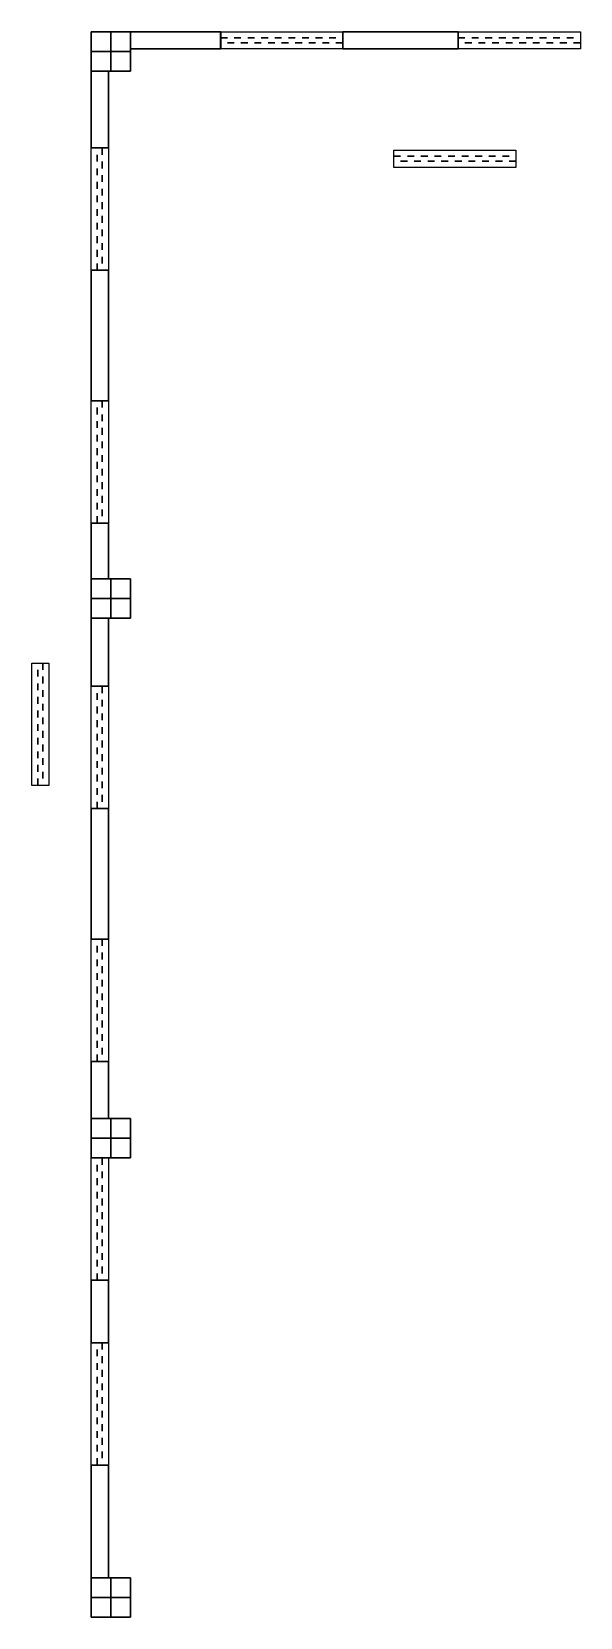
# Model space of a CAD drawing. Header units: metres. Extents: x 1.6 to 9.7, y 2.5 to 25.8.
import ezdxf

# ---------------------------------------------------------------- set-up
doc = ezdxf.new("R2010")
doc.units = ezdxf.units.M
doc.header["$MEASUREMENT"] = 0
doc.linetypes.add('ACAD_ISO07W100', pattern=[3, 0, -3])
doc.layers.add('Column', color=90, linetype='Continuous', lineweight=30)
doc.layers.add('Outer Wall', color=7, linetype='Continuous', lineweight=30)
doc.layers.add('Window', color=50, linetype='Continuous')

msp = doc.modelspace()

# ---------------------------------------------------------------- linework, layer by layer
at = {"layer": 'Column'}
for p, q in [((2.5, 25.541), (2.5, 25.831)), ((2.5, 25.831), (2.79, 25.831)), ((2.79, 25.831), (3.08, 25.831)), ((2.79, 25.831), (2.79, 25.251)), ((3.08, 25.831), (3.08, 25.541)), ((2.5, 25.251), (2.5, 25.541)), ((2.5, 25.541), (3.08, 25.541)), ((3.08, 25.541), (3.08, 25.251)), ((2.79, 25.251), (2.5, 25.251)), ((3.08, 25.251), (2.79, 25.251)), ((2.5, 17.491), (2.5, 17.781)), ((2.5, 17.781), (2.79, 17.781)), ((2.79, 17.781), (3.08, 17.781)), ((2.79, 17.781), (2.79, 17.201)), ((3.08, 17.781), (3.08, 17.491)), ((2.5, 17.201), (2.5, 17.491)), ((2.5, 17.491), (3.08, 17.491)), ((3.08, 17.491), (3.08, 17.201)), ((2.79, 17.201), (2.5, 17.201)), ((3.08, 17.201), (2.79, 17.201)), ((2.5, 9.55), (2.5, 9.84)), ((2.5, 9.84), (2.79, 9.84)), ((2.79, 9.84), (3.08, 9.84)), ((2.79, 9.84), (2.79, 9.26)), ((3.08, 9.84), (3.08, 9.55)), ((2.5, 9.26), (2.5, 9.55)), ((2.5, 9.55), (3.08, 9.55)), ((3.08, 9.55), (3.08, 9.26)), ((2.79, 9.26), (2.5, 9.26)), ((3.08, 9.26), (2.79, 9.26)), ((2.5, 2.79), (2.5, 3.08)), ((2.5, 3.08), (2.79, 3.08)), ((2.79, 3.08), (3.08, 3.08)), ((2.79, 3.08), (2.79, 2.5)), ((3.08, 3.08), (3.08, 2.79)), ((2.5, 2.5), (2.5, 2.79)), ((2.5, 2.79), (3.08, 2.79)), ((3.08, 2.79), (3.08, 2.5)), ((2.79, 2.5), (2.5, 2.5)), ((3.08, 2.5), (2.79, 2.5))]:
    msp.add_line(p, q, dxfattribs=at)
at = {"layer": 'Outer Wall'}
for p, q in [((3.08, 25.831), (4.41, 25.831)), ((3.08, 25.577), (3.08, 25.831)), ((4.41, 25.831), (4.41, 25.577)), ((6.207, 25.831), (7.907, 25.831)), ((6.207, 25.577), (6.207, 25.831)), ((7.907, 25.831), (7.907, 25.577)), ((4.41, 25.577), (3.08, 25.577)), ((7.907, 25.577), (6.207, 25.577)), ((2.5, 24.121), (2.5, 25.251)), ((2.5, 25.251), (2.754, 25.251)), ((2.754, 25.251), (2.754, 24.121)), ((2.754, 24.121), (2.5, 24.121)), ((2.5, 20.401), (2.5, 22.321)), ((2.5, 22.321), (2.754, 22.321)), ((2.754, 22.321), (2.754, 20.401)), ((2.754, 20.401), (2.5, 20.401)), ((2.5, 17.781), (2.5, 18.601)), ((2.5, 18.601), (2.754, 18.601)), ((2.754, 18.601), (2.754, 17.781)), ((2.754, 17.781), (2.5, 17.781)), ((2.5, 16.2), (2.5, 17.2)), ((2.5, 17.2), (2.754, 17.2)), ((2.754, 17.2), (2.754, 16.2)), ((2.754, 16.2), (2.5, 16.2)), ((2.5, 12.48), (2.5, 14.4)), ((2.5, 14.4), (2.754, 14.4)), ((2.754, 14.4), (2.754, 12.48)), ((2.754, 12.48), (2.5, 12.48)), ((2.5, 9.84), (2.5, 10.68)), ((2.5, 10.68), (2.754, 10.68)), ((2.754, 10.68), (2.754, 9.84)), ((2.754, 9.84), (2.5, 9.84)), ((2.5, 6.54), (2.5, 7.46)), ((2.5, 7.46), (2.754, 7.46)), ((2.754, 7.46), (2.754, 6.54)), ((2.754, 6.54), (2.5, 6.54)), ((2.5, 3.08), (2.5, 4.74)), ((2.5, 4.74), (2.754, 4.74)), ((2.754, 4.74), (2.754, 3.08)), ((2.754, 3.08), (2.5, 3.08))]:
    msp.add_line(p, q, dxfattribs=at)
at = {"layer": 'Window'}
for p, q in [((4.407, 25.577), (4.407, 25.831)), ((4.407, 25.831), (6.207, 25.831)), ((6.207, 25.831), (6.207, 25.577)), ((7.907, 25.577), (7.907, 25.831)), ((7.907, 25.831), (9.707, 25.831)), ((9.707, 25.831), (9.707, 25.577)), ((6.207, 25.577), (4.407, 25.577)), ((9.707, 25.577), (7.907, 25.577)), ((2.5, 22.321), (2.5, 24.121)), ((2.5, 24.121), (2.754, 24.121)), ((2.754, 24.121), (2.754, 22.321)), ((6.959, 23.835), (6.959, 24.089)), ((6.959, 24.089), (8.759, 24.089)), ((8.759, 24.089), (8.759, 23.835)), ((8.759, 23.835), (6.959, 23.835)), ((2.754, 22.321), (2.5, 22.321)), ((2.5, 18.601), (2.5, 20.401)), ((2.5, 20.401), (2.754, 20.401)), ((2.754, 20.401), (2.754, 18.601)), ((2.754, 18.601), (2.5, 18.601)), ((1.625, 14.742), (1.625, 16.542)), ((1.625, 16.542), (1.879, 16.542)), ((1.879, 16.542), (1.879, 14.742)), ((2.5, 14.4), (2.5, 16.2)), ((2.5, 16.2), (2.754, 16.2)), ((2.754, 16.2), (2.754, 14.4)), ((1.879, 14.742), (1.625, 14.742)), ((2.754, 14.4), (2.5, 14.4)), ((2.5, 10.68), (2.5, 12.48)), ((2.5, 12.48), (2.754, 12.48)), ((2.754, 12.48), (2.754, 10.68)), ((2.754, 10.68), (2.5, 10.68)), ((2.5, 7.46), (2.5, 9.26)), ((2.5, 9.26), (2.754, 9.26)), ((2.754, 9.26), (2.754, 7.46)), ((2.754, 7.46), (2.5, 7.46)), ((2.5, 4.74), (2.5, 6.54)), ((2.5, 6.54), (2.754, 6.54)), ((2.754, 6.54), (2.754, 4.74)), ((2.754, 4.74), (2.5, 4.74))]:
    msp.add_line(p, q, dxfattribs=at)
at = {"layer": 'Window', "linetype": 'ACAD_ISO07W100', "lineweight": 30, "ltscale": 0.01}
for p, q in [((4.407, 25.741), (6.207, 25.741)), ((6.207, 25.667), (4.407, 25.667)), ((7.907, 25.741), (9.707, 25.741)), ((9.707, 25.667), (7.907, 25.667)), ((2.59, 22.321), (2.59, 24.121)), ((2.664, 24.121), (2.664, 22.321)), ((6.959, 23.999), (8.759, 23.999)), ((8.759, 23.925), (6.959, 23.925)), ((2.59, 18.601), (2.59, 20.401)), ((2.664, 20.401), (2.664, 18.601)), ((1.715, 14.742), (1.715, 16.542)), ((1.789, 16.542), (1.789, 14.742)), ((2.59, 14.4), (2.59, 16.2)), ((2.664, 16.2), (2.664, 14.4)), ((2.59, 10.68), (2.59, 12.48)), ((2.664, 12.48), (2.664, 10.68)), ((2.59, 7.46), (2.59, 9.26)), ((2.664, 9.26), (2.664, 7.46)), ((2.59, 4.74), (2.59, 6.54)), ((2.664, 6.54), (2.664, 4.74))]:
    msp.add_line(p, q, dxfattribs=at)

doc.saveas('drawing.dxf')
